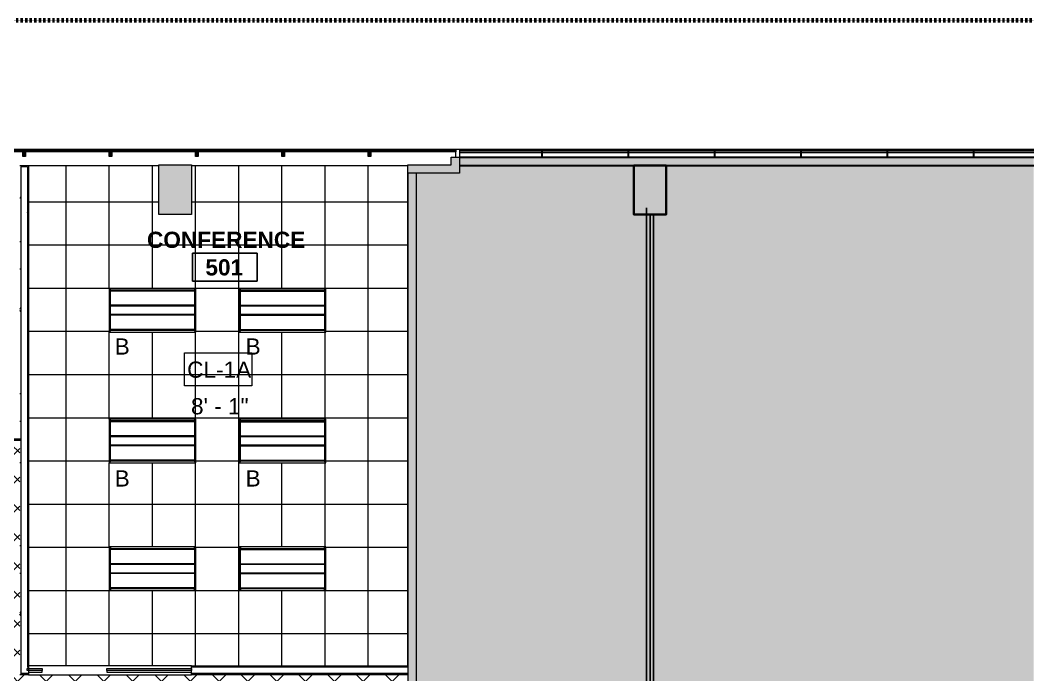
# Model space of a CAD drawing. Header units: inches. Extents: x -1199 to 741, y -709 to 788.
# Drawn here: x 178 to 741, y 404 to 768 of the extents above; entities that cross this region are included whole.
import ezdxf

# ---------------------------------------------------------------- set-up
doc = ezdxf.new("R2010")
doc.units = ezdxf.units.IN
doc.header["$MEASUREMENT"] = 0
doc.linetypes.add('IMPORT-bb$0$HIDDEN _2_', pattern=[0.09375, 0.0625, -0.03125])
doc.linetypes.add('IMPORT-dp$0$04', pattern=[0.5, 0.5, 0, 0, 0])
for name, color, linetype, lineweight in [('A-AREA-IDEN', 2, 'Continuous', 9), ('A-CLNG', 13, 'Continuous', 13), ('A-CLNG-IDEN', 151, 'Continuous', 9), ('A-CLNG-PATT', 13, 'Continuous', 13), ('A-DETL-GENF', 92, 'Continuous', 9), ('A-DETL-THIN', 151, 'Continuous', 9), ('A-GLAZ-CURT', 52, 'Continuous', 9), ('A-GLAZ-CWMG', 51, 'Continuous', 9), ('A-WALL', 113, 'Continuous', 13), ('A-WALL-PATT', 111, 'Continuous', 13), ('bb$0$A-BBASE', 250, 'Continuous', 30), ('dp$0$A-WALL-CL04', 7, 'IMPORT-dp$0$04', 9), ('dp$0$A-WALL-EXST', 7, 'Continuous', 9), ('E-LITE-EQPM', 33, 'Continuous', 9), ('E-LITE-EQPM-IDEN', 33, 'Continuous', 9), ('I-WALL', 2, 'Continuous', 9), ('S-COLS', 52, 'Continuous', 13)]:
    doc.layers.add(name, color=color, linetype=linetype, lineweight=lineweight)
doc.styles.add('Arial_1', font='arial.ttf', dxfattribs={"height": 9})
doc.styles.add('Swis721 Lt BT', font='swissl.ttf', dxfattribs={"height": 9})
doc.styles.add('Swis721 Lt BT_B', font='', dxfattribs={"height": 9})
doc.styles.get('Swis721 Lt BT_B').set_extended_font_data('Swis721 Lt BT', bold=True)
pattern_1 = [(0, (0, 0), (30.72, 7.68), [1.267, -21.773, 1.267, -21.773, -122.88]), (0, (0, 0), (30.72, 7.68), [-46.08, 1.267, -44.813, 1.267, -21.773, -53.76]), (0, (0, 0), (30.72, 7.68), [-115.2, 1.267, -14.093, 1.267, -37.133]), (120, (11.52, 3.84), (-22.011075, 22.7643), [1.267, -21.773, 1.267, -21.773, -122.88]), (120, (11.52, 3.84), (-22.011075, 22.7643), [-46.08, 1.267, -44.813, 1.267, -21.773, -53.76]), (120, (11.52, 3.84), (-22.011075, 22.7643), [-115.2, 1.267, -14.093, 1.267, -37.133]), (240, (15.36, 19.2), (-8.708925, -30.4443), [1.267, -21.773, 1.267, -21.773, -122.88]), (240, (15.36, 19.2), (-8.708925, -30.4443), [-46.08, 1.267, -44.813, 1.267, -21.773, -53.76]), (240, (15.36, 19.2), (-8.708925, -30.4443), [-115.2, 1.267, -14.093, 1.267, -37.133])]

# ---------------------------------------------------------------- blocks, each defined once
blk = doc.blocks.new('1951 Kidwell_Linked_dwg_bb-7240425-5TH FLOOR RCP')
at = {"layer": 'bb$0$A-BBASE'}
blk.add_hatch(color=256, dxfattribs=at).paths.add_polyline_path([(537, 660), (537, 687.25), (519, 687.25), (519, 660)], flags=0)
at = {"layer": 'bb$0$A-BBASE', "color": 10, "linetype": 'IMPORT-bb$0$HIDDEN _2_', "lineweight": 70}
blk.add_line((-62, 768), (741.36, 768), dxfattribs=at)
at = {"layer": 'bb$0$A-BBASE'}
for p, q in [((741.36, 696), (422, 696)), ((422, 694.75), (741.36, 694.75)), ((468, 692), (468, 696)), ((516, 692), (516, 696)), ((564, 692), (564, 696)), ((612, 692), (612, 696)), ((660, 692), (660, 696)), ((708, 692), (708, 696)), ((422, 692), (741.36, 692)), ((422, 687.25), (741.36, 687.25)), ((537, 687.25), (519, 687.25)), ((519, 687.25), (519, 660)), ((537, 660), (537, 687.25)), ((519, 660), (537, 660))]:
    blk.add_line(p, q, dxfattribs=at)
at = {"layer": 'bb$0$A-BBASE', "flags": 128}
blk.add_lwpolyline([(537, 687.25), (537, 660), (519, 660), (519, 687.25)], dxfattribs=at)
blk = doc.blocks.new('1951 Kidwell_Linked_dwg-6963106-5TH FLOOR RCP')
at = {"layer": 'bb$0$A-BBASE'}
blk.add_hatch(color=256, dxfattribs=at).paths.add_polyline_path([(537, 660), (537, 687.25), (519, 687.25), (519, 660)], flags=0)
at = {"layer": 'bb$0$A-BBASE', "color": 10, "linetype": 'IMPORT-bb$0$HIDDEN _2_', "lineweight": 70}
blk.add_line((-62, 768), (741.36, 768), dxfattribs=at)
at = {"layer": 'bb$0$A-BBASE'}
for p, q in [((422, 696), (741.36, 696)), ((422, 694.75), (741.36, 694.75)), ((468, 692), (468, 696)), ((516, 692), (516, 696)), ((564, 692), (564, 696)), ((612, 692), (612, 696)), ((660, 692), (660, 696)), ((708, 692), (708, 696)), ((422, 692), (741.36, 692)), ((422, 687.25), (741.36, 687.25)), ((537, 687.25), (519, 687.25)), ((519, 687.25), (519, 660)), ((537, 660), (537, 687.25)), ((519, 660), (537, 660))]:
    blk.add_line(p, q, dxfattribs=at)
at = {"layer": 'bb$0$A-BBASE', "flags": 128}
blk.add_lwpolyline([(537, 687.25), (537, 660), (519, 660), (519, 687.25)], dxfattribs=at)
at = {"layer": 'dp$0$A-WALL-CL04'}
for p, q in [((528.01, 659.78), (528.01, 344.78)), ((528.01, 344.78), (528.01, 659.78))]:
    blk.add_line(p, q, dxfattribs=at)
at = {"layer": 'dp$0$A-WALL-EXST'}
for p, q in [((526.01, 663.78), (526.01, 344.78)), ((526.01, 344.78), (526.01, 663.78)), ((530.01, 659.78), (530.01, 344.78)), ((530.01, 344.78), (530.01, 659.78))]:
    blk.add_line(p, q, dxfattribs=at)
blk.add_blockref('1951 Kidwell_Linked_dwg_bb-7240425-5TH FLOOR RCP', (0, 0))
blk = doc.blocks.new('Concrete-Rectangular-Column - 18 x 27-7059394-5TH FLOOR RCP')
at = {"layer": 'S-COLS', "lineweight": 9}
blk.add_hatch(color=7, dxfattribs=at).paths.add_polyline_path([(9, -13.75), (9, 13.75), (-9, 13.75), (-9, -13.75)], flags=0)
at = {"layer": 'S-COLS', "color": 8, "lineweight": 20}
for p, q in [((-9, 13.75), (9, 13.75)), ((-9, -13.75), (-9, 13.75)), ((9, 13.75), (9, -13.75)), ((9, -13.75), (-9, -13.75))]:
    blk.add_line(p, q, dxfattribs=at)
blk = doc.blocks.new('System Panel - Glazed-7347231-5TH FLOOR RCP')
at = {"layer": 'A-GLAZ-CURT', "lineweight": 13}
for p, q in [((-45.625, 0.75), (-45.625, 1.75)), ((-45.625, 1.75), (-37.375, 1.75)), ((-37.375, 0.75), (-45.625, 0.75)), ((-37.375, 1.75), (-37.375, 0.75)), ((-1.375, 0.75), (-1.375, 1.75)), ((-1.375, 1.75), (45.625, 1.75)), ((45.625, 0.75), (-1.375, 0.75)), ((45.625, 1.75), (45.625, 0.75))]:
    blk.add_line(p, q, dxfattribs=at)
blk = doc.blocks.new('Rectangular Mullion - 1_ Square-7325456-5TH FLOOR RCP')
at = {"layer": 'A-GLAZ-CWMG'}
for p, q in [((226, 406.75), (226, 405.75)), ((226, 405.75), (273, 405.75))]:
    blk.add_line(p, q, dxfattribs=at)
blk = doc.blocks.new('Rectangular Mullion - 1_ Square-7325457-5TH FLOOR RCP')
at = {"layer": 'A-GLAZ-CWMG'}
for p, q in [((182.4375, 405.75), (190, 405.75)), ((190, 405.75), (190, 406.75))]:
    blk.add_line(p, q, dxfattribs=at)
blk = doc.blocks.new('System Panel - Glazed-7347563-5TH FLOOR RCP')
at = {"layer": 'A-GLAZ-CURT'}
blk.add_hatch(color=7, dxfattribs=at).paths.add_polyline_path([(-24, 0.75), (24, 0.75), (24, 1.75), (-24, 1.75)], flags=0)
at = {"layer": 'A-GLAZ-CURT', "color": 8, "lineweight": 20}
for p, q in [((-24, 0.75), (-24, 1.75)), ((-24, 1.75), (24, 1.75)), ((24, 0.75), (-24, 0.75)), ((24, 1.75), (24, 0.75))]:
    blk.add_line(p, q, dxfattribs=at)
blk = doc.blocks.new('System Panel - Glazed-7354887-5TH FLOOR RCP')
at = {"layer": 'A-GLAZ-CURT'}
blk.add_hatch(color=7, dxfattribs=at).paths.add_polyline_path([(1.14, 0.75), (24.01, 0.75), (24.01, 1.75), (-24.01, 1.75), (-24.01, 0.75), (-2.61, 0.75)], flags=0)
at = {"layer": 'A-GLAZ-CURT', "color": 8, "lineweight": 20}
for p, q in [((-24.01, 0.75), (-24.01, 1.75)), ((-24.01, 1.75), (24.01, 1.75)), ((24.01, 0.75), (-24.01, 0.75)), ((24.01, 1.75), (24.01, 0.75))]:
    blk.add_line(p, q, dxfattribs=at)
blk = doc.blocks.new('Rectangular Mullion - 1_5_ x 2_5_ rectangular-7354297-5TH FLOOR RCP')
at = {"layer": 'A-GLAZ-CWMG'}
blk.add_hatch(color=7, dxfattribs=at).paths.add_polyline_path([(0, 1.75), (0.75, 1.75), (0.75, -0.75), (-0.75, -0.75), (-0.75, 1.75)], flags=0)
at = {"layer": 'A-GLAZ-CWMG', "color": 8, "lineweight": 20}
for p, q in [((0.75, 1.75), (-0.75, 1.75)), ((-0.75, 1.75), (-0.75, -0.75)), ((0.75, -0.75), (0.75, 1.75)), ((-0.75, -0.75), (0.75, -0.75))]:
    blk.add_line(p, q, dxfattribs=at)
blk = doc.blocks.new('System Panel - Glazed-7514559-5TH FLOOR RCP')
at = {"layer": 'A-GLAZ-CURT', "lineweight": 13}
for p, q in [((-63.125, 0.75), (-63.125, 1.75)), ((-63.125, 1.75), (63.125, 1.75)), ((63.125, 0.75), (-63.125, 0.75)), ((63.125, 1.75), (63.125, 0.75))]:
    blk.add_line(p, q, dxfattribs=at)
blk = doc.blocks.new('L-Recessed-Axis-Day-Acrylic - 2 x 4-V1-5TH FLOOR RCP')
at = {"layer": 'E-LITE-EQPM'}
for p, q in [((-23.34, 11.7), (-23.7, 11.7)), ((-23.7, 11.64), (-23.7, 11.7)), ((-23.7, 11.7), (-23.7, 11.64)), ((-23.7, -11.64), (-23.7, 11.64)), ((-23.34, 11.64), (-23.34, 11.7)), ((-23.34, 11.7), (-23.34, 11.64)), ((-23.34, 11.64), (-23.34, -11.64)), ((23.34, 11.28), (-23.34, 11.28)), ((23.7, 11.7), (23.34, 11.7)), ((23.34, 11.64), (23.34, 11.7)), ((23.34, 11.7), (23.34, 11.64)), ((23.34, -11.64), (23.34, 11.64)), ((23.7, 11.64), (23.7, 11.7)), ((23.7, 11.7), (23.7, 11.64)), ((23.7, 11.64), (23.7, -11.64)), ((-23.34, 11.19), (-23.34, 11.22)), ((-23.34, 10.99), (-23.34, 11.19)), ((-23.34, 10.97), (-23.34, 10.99)), ((-23.34, 10.66), (23.34, 10.66)), ((23.34, 11.22), (23.34, 11.19)), ((23.34, 11.19), (23.34, 10.99)), ((23.34, 10.99), (23.34, 10.97)), ((-23.34, 2.76), (23.34, 2.76)), ((-23.34, 2.47), (23.34, 2.47)), ((23.34, 2.44), (-23.34, 2.44)), ((-23.34, -2.44), (23.34, -2.44)), ((-23.34, -2.47), (23.34, -2.47)), ((-23.34, -2.76), (23.34, -2.76)), ((-23.34, -10.66), (23.34, -10.66)), ((-23.34, -10.99), (-23.34, -10.97)), ((-23.34, -11.19), (-23.34, -10.99)), ((-23.34, -11.22), (-23.34, -11.19)), ((23.34, -10.97), (23.34, -10.99)), ((23.34, -10.99), (23.34, -11.19)), ((23.34, -11.19), (23.34, -11.22)), ((-23.7, -11.64), (-23.7, -11.7)), ((-23.7, -11.7), (-23.7, -11.64)), ((-23.7, -11.7), (-23.34, -11.7)), ((-23.34, -11.28), (23.34, -11.28)), ((-23.34, -11.64), (-23.34, -11.7)), ((-23.34, -11.7), (-23.34, -11.64)), ((23.34, -11.64), (23.34, -11.7)), ((23.34, -11.7), (23.34, -11.64)), ((23.34, -11.7), (23.7, -11.7)), ((23.7, -11.64), (23.7, -11.7)), ((23.7, -11.7), (23.7, -11.64))]:
    blk.add_line(p, q, dxfattribs=at)
blk = doc.blocks.new('L-Recessed-Axis-Day-Acrylic - 2 x 4-V4-5TH FLOOR RCP')
at = {"layer": 'E-LITE-EQPM'}
for p, q in [((-23.34, 11.7), (-23.7, 11.7)), ((-23.7, 11.64), (-23.7, 11.7)), ((-23.7, 11.7), (-23.7, 11.64)), ((-23.7, -11.64), (-23.7, 11.64)), ((-23.34, 11.64), (-23.34, 11.7)), ((-23.34, 11.7), (-23.34, 11.64)), ((-23.34, 11.64), (-23.34, -11.64)), ((23.34, 11.28), (-23.34, 11.28)), ((23.7, 11.7), (23.34, 11.7)), ((23.34, 11.64), (23.34, 11.7)), ((23.34, 11.7), (23.34, 11.64)), ((23.34, -11.64), (23.34, 11.64)), ((23.7, 11.64), (23.7, 11.7)), ((23.7, 11.7), (23.7, 11.64)), ((23.7, 11.64), (23.7, -11.64)), ((-23.34, 11.19), (-23.34, 11.22)), ((-23.34, 10.99), (-23.34, 11.19)), ((-23.34, 10.97), (-23.34, 10.99)), ((-23.34, 10.66), (23.34, 10.66)), ((23.34, 11.22), (23.34, 11.19)), ((23.34, 11.19), (23.34, 10.99)), ((23.34, 10.99), (23.34, 10.97)), ((-23.34, 2.76), (23.34, 2.76)), ((-23.34, 2.47), (23.34, 2.47)), ((23.34, 2.44), (-23.34, 2.44)), ((-23.34, -2.44), (23.34, -2.44)), ((-23.34, -2.47), (23.34, -2.47)), ((-23.34, -2.76), (23.34, -2.76)), ((-23.34, -10.66), (23.34, -10.66)), ((-23.34, -10.99), (-23.34, -10.97)), ((-23.34, -11.19), (-23.34, -10.99)), ((-23.34, -11.22), (-23.34, -11.19)), ((23.34, -10.97), (23.34, -10.99)), ((23.34, -10.99), (23.34, -11.19)), ((23.34, -11.19), (23.34, -11.22)), ((-23.7, -11.64), (-23.7, -11.7)), ((-23.7, -11.7), (-23.7, -11.64)), ((-23.7, -11.7), (-23.34, -11.7)), ((-23.34, -11.28), (23.34, -11.28)), ((-23.34, -11.64), (-23.34, -11.7)), ((-23.34, -11.7), (-23.34, -11.64)), ((23.34, -11.64), (23.34, -11.7)), ((23.34, -11.7), (23.34, -11.64)), ((23.34, -11.7), (23.7, -11.7)), ((23.7, -11.64), (23.7, -11.7)), ((23.7, -11.7), (23.7, -11.64))]:
    blk.add_line(p, q, dxfattribs=at)
blk = doc.blocks.new('Room Tag - Room Name and Number-3379422-5TH FLOOR RCP')
at = {"layer": 'A-AREA-IDEN'}
for p, q in [((-0.1881, -0.1636), (-0.1881, -0.0018)), ((-0.1881, -0.0018), (0.1869, -0.0018)), ((0.1869, -0.0018), (-0.1881, -0.0018)), ((-0.1881, -0.0018), (-0.1881, -0.1636)), ((0.1869, -0.0018), (0.1869, -0.1636)), ((0.1869, -0.1636), (0.1869, -0.0018)), ((0.1869, -0.1636), (-0.1881, -0.1636)), ((-0.1881, -0.1636), (0.1869, -0.1636))]:
    blk.add_line(p, q, dxfattribs=at)

msp = doc.modelspace()

# ---------------------------------------------------------------- hatches: boundary and pattern name
at = {"layer": 'A-CLNG'}
h = msp.add_hatch(dxfattribs=at)
h.set_pattern_fill('FP_19', color=256, style=0, pattern_type=2)
h.set_pattern_definition([(45, (0, 0), (-8.01223, 8.01223), []), (135, (0, 0), (-8.01223, -8.01223), [])])
h.paths.add_polyline_path([(278.59, 168), (281.03, 168), (393, 279.97), (393, 404.31), (177.56, 404.31), (177.56, 532.22), (34.62, 532.22), (34.62, 532.16), (-4.63, 532.16), (-4.63, 532.22), (-18.37, 532.22), (-18.37, 532.16), (-57.62, 532.16), (-57.62, 532.22), (-272.41, 532.22), (-272.41, 474.75), (-94.25, 474.75), (-94.25, 470.75), (-224.85, 470.75), (-224.85, 469.38), (-272.41, 469.38), (-272.41, 364.53), (-242.49, 364.53), (-242.49, 331.75), (-210.48, 331.75), (-210.48, 332.5), (-171.23, 332.5), (-171.23, 331.75), (-162.55, 331.75), (-162.55, 332.5), (-123.3, 332.5), (-123.3, 331.75), (-93.56, 331.75), (-93.56, 210.62), (149.75, 210.62), (149.75, 268.31), (154.63, 268.31), (154.63, 210.62), (154.69, 210.6), (154.69, 206), (154.63, 206), (154.63, 168), (252.96, 168)], flags=0)
h.paths.add_polyline_path([(205.21, 204.16), (204.39, 204.27), (203.63, 204.58), (202.9, 205.19), (202.45, 205.81), (202.16, 206.54), (202.06, 207.31), (202.21, 208.23), (202.48, 208.89), (203.09, 209.62), (203.71, 210.07), (204.43, 210.36), (205.21, 210.46), (206.13, 210.31), (206.78, 210.04), (207.52, 209.43), (207.97, 208.81), (208.26, 208.07), (208.36, 207.31), (208.25, 206.5), (207.94, 205.74), (207.33, 205), (206.71, 204.55), (205.99, 204.26), (205.45, 204.19)], flags=0)
h.paths.add_polyline_path([(-294, 210.62), (-169.16, 210.62), (-169.16, 326.87), (-171.23, 326.87), (-171.23, 326.12), (-172.85, 326.12), (-172.85, 290.12), (-174.23, 290.12), (-174.23, 326.12), (-210.48, 326.12), (-210.48, 326.87), (-294, 326.87), (-294, 214.27)], flags=0)
h.paths.add_polyline_path([(301.21, 252.16), (300.39, 252.27), (299.63, 252.58), (298.9, 253.19), (298.45, 253.81), (298.16, 254.54), (298.06, 255.31), (298.21, 256.23), (298.48, 256.89), (299.09, 257.62), (299.71, 258.07), (300.43, 258.36), (301.21, 258.46), (302.13, 258.31), (302.78, 258.04), (303.52, 257.43), (303.97, 256.81), (304.26, 256.07), (304.36, 255.31), (304.25, 254.5), (303.94, 253.74), (303.33, 253), (302.71, 252.55), (301.99, 252.26), (301.45, 252.19)], flags=0)
h.paths.add_polyline_path([(-254.07, 258.67), (-254.43, 258.67), (-254.43, 281.95), (-254.07, 281.95), (-254.07, 281.59), (-207.39, 281.59), (-207.39, 281.95), (-207.03, 281.95), (-207.03, 258.67), (-207.39, 258.67), (-207.39, 259.03), (-254.07, 259.03)], flags=0)
h.paths.add_polyline_path([(124.88, 263.11), (124.06, 263.22), (123.23, 263.59), (122.57, 264.14), (122.12, 264.76), (121.83, 265.48), (121.72, 266.26), (121.88, 267.18), (122.15, 267.84), (122.75, 268.57), (123.38, 269.02), (124.1, 269.31), (124.88, 269.41), (125.8, 269.26), (126.45, 268.99), (127.18, 268.38), (127.63, 267.76), (127.93, 267.02), (128.03, 266.26), (127.92, 265.45), (127.6, 264.69), (127, 263.95), (126.38, 263.5), (125.65, 263.21), (125.12, 263.14)], flags=0)
h.paths.add_polyline_path([(28.88, 263.11), (28.06, 263.22), (27.3, 263.53), (26.57, 264.14), (26.12, 264.76), (25.83, 265.48), (25.72, 266.26), (25.88, 267.18), (26.15, 267.84), (26.75, 268.57), (27.38, 269.02), (28.1, 269.31), (28.88, 269.41), (29.8, 269.26), (30.45, 268.99), (31.18, 268.38), (31.65, 267.72), (31.93, 267.02), (32.03, 266.26), (31.92, 265.45), (31.6, 264.69), (31, 263.95), (30.38, 263.5), (29.65, 263.21), (29.12, 263.14)], flags=0)
h.paths.add_polyline_path([(-67.12, 263.11), (-67.94, 263.22), (-68.7, 263.53), (-69.43, 264.14), (-69.88, 264.76), (-70.17, 265.48), (-70.28, 266.26), (-70.12, 267.18), (-69.85, 267.84), (-69.25, 268.57), (-68.62, 269.02), (-67.9, 269.31), (-67.12, 269.41), (-66.2, 269.26), (-65.55, 268.99), (-64.82, 268.38), (-64.37, 267.76), (-64.07, 267.02), (-63.97, 266.26), (-64.08, 265.45), (-64.4, 264.69), (-65, 263.95), (-65.62, 263.5), (-66.35, 263.21), (-66.88, 263.14)], flags=0)
h.paths.add_polyline_path([(-227.81, 267.55), (-207.39, 267.55), (-207.39, 267.84), (-254.07, 267.84), (-254.07, 267.55), (-235.44, 267.55)], flags=0)
h.paths.add_polyline_path([(-207.39, 272.79), (-207.39, 273.07), (-254.07, 273.07), (-254.07, 272.79), (-208.33, 272.79)], flags=0)
h.paths.add_polyline_path([(205.21, 300.16), (204.39, 300.27), (203.63, 300.58), (202.9, 301.19), (202.45, 301.81), (202.16, 302.54), (202.06, 303.31), (202.21, 304.23), (202.48, 304.89), (203.09, 305.62), (203.71, 306.07), (204.43, 306.36), (205.21, 306.46), (206.13, 306.31), (206.78, 306.04), (207.52, 305.43), (207.97, 304.81), (208.26, 304.07), (208.36, 303.31), (208.25, 302.5), (207.94, 301.74), (207.33, 301), (206.71, 300.55), (205.99, 300.26), (205.45, 300.19)], flags=0)
h.paths.add_polyline_path([(-65, 315.16), (-65.82, 315.27), (-66.58, 315.58), (-67.31, 316.19), (-67.76, 316.81), (-68.05, 317.54), (-68.15, 318.31), (-67.99, 319.27), (-67.73, 319.89), (-67.12, 320.62), (-66.5, 321.07), (-65.78, 321.36), (-65, 321.46), (-64.08, 321.31), (-63.42, 321.04), (-62.69, 320.43), (-62.24, 319.81), (-61.95, 319.07), (-61.85, 318.31), (-61.96, 317.5), (-62.27, 316.74), (-62.88, 316), (-63.5, 315.55), (-64.22, 315.26), (-64.76, 315.19)], flags=0)
h.paths.add_polyline_path([(124.88, 319.16), (124.06, 319.27), (123.3, 319.58), (122.57, 320.19), (122.12, 320.81), (121.83, 321.54), (121.72, 322.31), (121.88, 323.23), (122.15, 323.89), (122.75, 324.62), (123.38, 325.07), (124.1, 325.36), (124.88, 325.46), (125.8, 325.31), (126.45, 325.04), (127.18, 324.43), (127.63, 323.81), (127.93, 323.07), (128.03, 322.31), (127.92, 321.5), (127.6, 320.74), (127, 320), (126.38, 319.55), (125.65, 319.26), (125.12, 319.19)], flags=0)
h.paths.add_polyline_path([(28.88, 319.16), (28.06, 319.27), (27.3, 319.58), (26.57, 320.19), (26.12, 320.81), (25.83, 321.54), (25.72, 322.31), (25.88, 323.23), (26.15, 323.89), (26.75, 324.62), (27.38, 325.07), (28.1, 325.36), (28.88, 325.46), (29.8, 325.31), (30.45, 325.04), (31.18, 324.43), (31.65, 323.77), (31.93, 323.07), (32.03, 322.31), (31.92, 321.5), (31.6, 320.74), (31, 320), (30.38, 319.55), (29.65, 319.26), (29.12, 319.19)], flags=0)
h.paths.add_polyline_path([(273, 327), (255, 327), (255, 345), (273, 345)], flags=0)
h.paths.add_polyline_path([(8.76, 327), (-9, 327), (-9, 340.12), (-34.25, 340.12), (-34.25, 345), (91.13, 345), (91.13, 340.12), (9, 340.12), (9, 327)], flags=0)
h.paths.add_polyline_path([(297.4, 336.75), (285.19, 336.75), (285.19, 338.5), (382.19, 338.5), (382.19, 336.75), (375.06, 336.75)], flags=0)
h.paths.add_polyline_path([(205.63, 367.16), (204.81, 367.27), (204.05, 367.58), (203.32, 368.19), (202.87, 368.81), (202.58, 369.54), (202.47, 370.31), (202.63, 371.23), (202.9, 371.89), (203.5, 372.62), (204.13, 373.07), (204.85, 373.36), (205.63, 373.46), (206.55, 373.31), (207.2, 373.04), (207.93, 372.43), (208.38, 371.81), (208.68, 371.07), (208.78, 370.31), (208.67, 369.5), (208.35, 368.74), (207.75, 368), (207.13, 367.55), (206.4, 367.26), (205.87, 367.19)], flags=0)
h.paths.add_polyline_path([(124.88, 367.16), (124.06, 367.27), (123.23, 367.64), (122.57, 368.19), (122.12, 368.81), (121.83, 369.54), (121.72, 370.31), (121.88, 371.23), (122.15, 371.89), (122.75, 372.62), (123.38, 373.07), (124.1, 373.36), (124.88, 373.46), (125.8, 373.31), (126.45, 373.04), (127.18, 372.43), (127.63, 371.81), (127.93, 371.07), (128.03, 370.31), (127.92, 369.5), (127.6, 368.74), (127, 368), (126.38, 367.55), (125.65, 367.26), (125.12, 367.19)], flags=0)
h.paths.add_polyline_path([(28.88, 367.16), (28.06, 367.27), (27.3, 367.58), (26.57, 368.19), (26.12, 368.81), (25.83, 369.54), (25.72, 370.31), (25.88, 371.23), (26.15, 371.89), (26.75, 372.62), (27.38, 373.07), (28.1, 373.36), (28.88, 373.46), (29.8, 373.31), (30.45, 373.04), (31.18, 372.43), (31.63, 371.81), (31.93, 371.07), (32.03, 370.31), (31.92, 369.5), (31.6, 368.74), (31, 368), (30.38, 367.55), (29.65, 367.26), (29.12, 367.19)], flags=0)
h.paths.add_polyline_path([(-67.12, 367.16), (-67.94, 367.27), (-68.7, 367.58), (-69.43, 368.19), (-69.88, 368.81), (-70.17, 369.54), (-70.28, 370.31), (-70.12, 371.23), (-69.85, 371.89), (-69.25, 372.62), (-68.62, 373.07), (-67.9, 373.36), (-67.12, 373.46), (-66.2, 373.31), (-65.55, 373.04), (-64.82, 372.43), (-64.37, 371.81), (-64.07, 371.07), (-63.97, 370.31), (-64.08, 369.5), (-64.4, 368.74), (-65, 368), (-65.62, 367.55), (-66.35, 367.26), (-66.88, 367.19)], flags=0)
h.paths.add_polyline_path([(-163.13, 367.16), (-163.94, 367.27), (-164.7, 367.58), (-165.43, 368.19), (-165.88, 368.81), (-166.17, 369.54), (-166.28, 370.31), (-166.12, 371.23), (-165.85, 371.89), (-165.25, 372.62), (-164.62, 373.07), (-163.9, 373.36), (-163.13, 373.46), (-162.2, 373.31), (-161.55, 373.04), (-160.82, 372.43), (-160.37, 371.81), (-160.07, 371.07), (-159.97, 370.31), (-160.08, 369.5), (-160.4, 368.74), (-161, 368), (-161.63, 367.55), (-162.35, 367.26), (-162.88, 367.19)], flags=0)
h.paths.add_polyline_path([(-239.81, 387.06), (-240.62, 387.17), (-241.38, 387.49), (-242.12, 388.09), (-242.57, 388.72), (-242.85, 389.44), (-242.96, 390.22), (-242.81, 391.14), (-242.53, 391.79), (-241.93, 392.53), (-241.31, 392.98), (-240.58, 393.26), (-239.81, 393.37), (-238.89, 393.22), (-238.23, 392.94), (-237.5, 392.34), (-237.05, 391.72), (-236.76, 390.97), (-236.66, 390.22), (-236.76, 389.4), (-237.08, 388.64), (-237.69, 387.91), (-238.31, 387.46), (-239.03, 387.17), (-239.56, 387.1)], flags=0)
h.paths.add_polyline_path([(124.88, 432.8), (124.06, 432.91), (123.3, 433.22), (122.57, 433.83), (122.12, 434.45), (121.83, 435.18), (121.72, 435.95), (121.88, 436.87), (122.15, 437.53), (122.75, 438.26), (123.38, 438.71), (124.1, 439), (124.88, 439.1), (125.8, 438.95), (126.45, 438.68), (127.18, 438.07), (127.63, 437.45), (127.93, 436.71), (128.03, 435.95), (127.92, 435.14), (127.6, 434.38), (127, 433.64), (126.38, 433.19), (125.65, 432.9), (125.12, 432.83)], flags=0)
h.paths.add_polyline_path([(28.88, 432.8), (28.06, 432.91), (27.3, 433.22), (26.57, 433.83), (26.12, 434.45), (25.83, 435.18), (25.72, 435.95), (25.88, 436.87), (26.15, 437.53), (26.75, 438.26), (27.38, 438.71), (28.1, 439), (28.88, 439.1), (29.8, 438.95), (30.45, 438.68), (31.18, 438.07), (31.65, 437.41), (31.93, 436.71), (32.03, 435.95), (31.92, 435.14), (31.6, 434.38), (31, 433.64), (30.38, 433.19), (29.65, 432.9), (29.12, 432.83)], flags=0)
h.paths.add_polyline_path([(-67.12, 432.8), (-67.94, 432.91), (-68.7, 433.22), (-69.43, 433.83), (-69.88, 434.45), (-70.17, 435.18), (-70.28, 435.95), (-70.12, 436.87), (-69.85, 437.53), (-69.25, 438.26), (-68.62, 438.71), (-67.9, 439), (-67.12, 439.1), (-66.2, 438.95), (-65.55, 438.68), (-64.82, 438.07), (-64.37, 437.45), (-64.07, 436.71), (-63.97, 435.95), (-64.08, 435.14), (-64.4, 434.38), (-65, 433.64), (-65.62, 433.19), (-66.35, 432.9), (-66.88, 432.83)], flags=0)
h.paths.add_polyline_path([(-163.13, 432.8), (-163.94, 432.91), (-164.7, 433.22), (-165.43, 433.83), (-165.88, 434.45), (-166.17, 435.18), (-166.28, 435.95), (-166.12, 436.87), (-165.85, 437.53), (-165.25, 438.26), (-164.62, 438.71), (-163.9, 439), (-163.13, 439.1), (-162.2, 438.95), (-161.55, 438.68), (-160.82, 438.07), (-160.37, 437.45), (-160.07, 436.71), (-159.97, 435.95), (-160.08, 435.14), (-160.4, 434.38), (-161, 433.64), (-161.63, 433.19), (-162.35, 432.9), (-162.88, 432.83)], flags=0)
h.paths.add_polyline_path([(-239.81, 432.8), (-240.62, 432.91), (-241.38, 433.22), (-242.12, 433.83), (-242.57, 434.45), (-242.85, 435.18), (-242.96, 435.95), (-242.81, 436.87), (-242.53, 437.53), (-241.93, 438.26), (-241.31, 438.71), (-240.58, 439), (-239.81, 439.1), (-238.89, 438.95), (-238.23, 438.68), (-237.5, 438.07), (-237.05, 437.45), (-236.76, 436.71), (-236.66, 435.95), (-236.76, 435.14), (-237.08, 434.38), (-237.69, 433.64), (-238.31, 433.19), (-239.03, 432.9), (-239.56, 432.83)], flags=0)
h.paths.add_polyline_path([(124.88, 498.8), (124.06, 498.91), (123.23, 499.28), (122.57, 499.83), (122.12, 500.45), (121.83, 501.18), (121.72, 501.95), (121.88, 502.87), (122.15, 503.53), (122.75, 504.26), (123.38, 504.71), (124.1, 505), (124.88, 505.1), (125.8, 504.95), (126.45, 504.68), (127.18, 504.07), (127.63, 503.45), (127.93, 502.71), (128.03, 501.95), (127.92, 501.14), (127.6, 500.38), (127, 499.64), (126.38, 499.19), (125.65, 498.9), (125.12, 498.83)], flags=0)
h.paths.add_polyline_path([(28.88, 498.8), (28.06, 498.91), (27.3, 499.22), (26.57, 499.83), (26.12, 500.45), (25.83, 501.18), (25.72, 501.95), (25.88, 502.87), (26.15, 503.53), (26.75, 504.26), (27.38, 504.71), (28.1, 505), (28.88, 505.1), (29.8, 504.95), (30.45, 504.68), (31.18, 504.07), (31.65, 503.41), (31.93, 502.71), (32.03, 501.95), (31.92, 501.14), (31.6, 500.38), (31, 499.64), (30.38, 499.19), (29.65, 498.9), (29.12, 498.83)], flags=0)
h.paths.add_polyline_path([(-163.13, 498.8), (-163.94, 498.91), (-164.7, 499.22), (-165.43, 499.83), (-165.88, 500.45), (-166.17, 501.18), (-166.28, 501.95), (-166.12, 502.87), (-165.85, 503.53), (-165.25, 504.26), (-164.62, 504.71), (-163.9, 505), (-163.13, 505.1), (-162.2, 504.95), (-161.55, 504.68), (-160.82, 504.07), (-160.37, 503.45), (-160.07, 502.71), (-159.97, 501.95), (-160.08, 501.14), (-160.4, 500.38), (-161, 499.64), (-161.63, 499.19), (-162.35, 498.9), (-162.88, 498.83)], flags=0)
h.paths.add_polyline_path([(-259.12, 498.8), (-259.94, 498.91), (-260.7, 499.22), (-261.43, 499.83), (-261.88, 500.45), (-262.17, 501.18), (-262.28, 501.95), (-262.12, 502.87), (-261.85, 503.53), (-261.25, 504.26), (-260.62, 504.71), (-259.9, 505), (-259.12, 505.1), (-258.2, 504.95), (-257.55, 504.68), (-256.82, 504.07), (-256.37, 503.45), (-256.07, 502.71), (-255.97, 501.95), (-256.08, 501.14), (-256.4, 500.38), (-257, 499.64), (-257.62, 499.19), (-258.35, 498.9), (-258.88, 498.83)], flags=0)
h.paths.add_polyline_path([(-67.12, 499.8), (-67.94, 499.91), (-68.7, 500.22), (-69.43, 500.83), (-69.88, 501.45), (-70.17, 502.18), (-70.28, 502.95), (-70.12, 503.87), (-69.85, 504.53), (-69.25, 505.26), (-68.62, 505.71), (-67.9, 506), (-67.12, 506.1), (-66.2, 505.95), (-65.55, 505.68), (-64.82, 505.07), (-64.37, 504.45), (-64.07, 503.71), (-63.97, 502.95), (-64.08, 502.14), (-64.4, 501.38), (-65, 500.64), (-65.62, 500.19), (-66.35, 499.9), (-66.88, 499.83)], flags=0)
at = {"layer": 'A-CLNG-PATT'}
h = msp.add_hatch(dxfattribs=at)
h.set_pattern_fill('FP_13', color=256, style=0, pattern_type=2)
h.set_pattern_definition([(270, (299.375, 547.125), (-24, -1e-15), []), (180, (299.375, 547.125), (3e-15, 24), [])])
h.paths.add_polyline_path([(393, 409.19), (393.38, 409.19), (393.38, 687.25), (273, 687.25), (273, 660.13), (255, 660.13), (255, 687.25), (182.44, 687.25), (182.44, 409.19), (392.66, 409.19)], flags=0)
h.paths.add_polyline_path([(299.58, 451.14), (299.58, 475.36), (347.79, 475.36), (347.79, 451.14), (306.38, 451.14)], flags=0)
h.paths.add_polyline_path([(268.22, 451.14), (227.27, 451.14), (227.27, 475.36), (275.48, 475.36), (275.48, 451.14)], flags=0)
h.paths.add_polyline_path([(314.01, 522.14), (299.58, 522.14), (299.58, 546.36), (347.79, 546.36), (347.79, 522.14), (344.53, 522.14)], flags=0)
h.paths.add_polyline_path([(227.27, 522.14), (227.27, 546.36), (275.48, 546.36), (275.48, 522.14), (252.96, 522.14)], flags=0)
h.paths.add_polyline_path([(347.79, 594.76), (299.58, 594.76), (299.58, 618.97), (347.79, 618.97), (347.79, 598.86)], flags=0)
h.paths.add_polyline_path([(227.27, 594.76), (227.27, 618.97), (275.48, 618.97), (275.48, 594.76), (230.06, 594.76)], flags=0)
at = {"layer": 'A-DETL-GENF'}
h = msp.add_hatch(color=9, dxfattribs=at)
h.paths.add_polyline_path([(741.36, -351.25), (741.36, 130), (702, 130), (702, -156), (642, -156), (642, -351.25), (702, -351.25)], flags=0)
h.paths.add_polyline_path([(504.38, 168), (642, 168), (642, 190), (741.36, 190), (741.36, 692), (422, 692), (422, 683), (398, 683), (398, 278.43), (394.86, 275.29), (497.16, 175.08)], flags=0)
at = {"layer": 'A-WALL-PATT', "lineweight": 9}
for points in [[(393.38, 280.34), (398, 284.97), (398, 687.62), (393.38, 687.62), (393.38, 284.97)], [(417.37, 683), (417.37, 687.62), (398, 687.62), (398, 683)], [(422, 683), (422, 692), (417.37, 692), (417.37, 683)]]:
    msp.add_hatch(color=7, dxfattribs=at).paths.add_polyline_path(points, flags=0)
h = msp.add_hatch(dxfattribs=at)
h.set_pattern_fill('FP_1', color=256, style=0, pattern_type=2)
h.set_pattern_definition(pattern_1)
h.paths.add_polyline_path([(177.56, 404.31), (178.19, 404.31), (178.19, 686.62), (181.81, 686.62), (181.81, 687.25), (177.56, 687.25), (177.56, 406.08)], flags=0)
h = msp.add_hatch(dxfattribs=at)
h.set_pattern_fill('FP_1', color=256, style=0, pattern_type=2)
h.set_pattern_definition(pattern_1)
h.paths.add_polyline_path([(182.44, 408.56), (182.44, 687.25), (181.81, 687.25), (181.81, 408.56)], flags=0)
h = msp.add_hatch(dxfattribs=at)
h.set_pattern_fill('FP_1', color=256, style=0, pattern_type=2)
h.set_pattern_definition(pattern_1)
h.paths.add_polyline_path([(393.36, 408.56), (393.38, 408.56), (393.38, 409.19), (273, 409.19), (273, 408.56), (393, 408.56)], flags=0)
h = msp.add_hatch(dxfattribs=at)
h.set_pattern_fill('FP_1', color=256, style=0, pattern_type=2)
h.set_pattern_definition(pattern_1)
h.paths.add_polyline_path([(382.19, 404.31), (393.38, 404.31), (393.38, 404.94), (273, 404.94), (273, 404.31), (375.06, 404.31)], flags=0)
h.paths.add_polyline_path([(181.81, 404.31), (182.44, 404.31), (182.44, 404.94), (178.19, 404.94), (178.19, 404.31), (181.02, 404.31)], flags=0)

# ---------------------------------------------------------------- linework, layer by layer
at = {"layer": 'A-CLNG'}
for p, q in [((182.44, 687.25), (255, 687.25)), ((273, 687.25), (393.38, 687.25)), ((275.48, 618.97), (227.27, 618.97)), ((227.27, 618.97), (227.27, 594.76)), ((275.48, 594.76), (275.48, 618.97)), ((347.79, 618.97), (299.58, 618.97)), ((299.58, 618.97), (299.58, 594.76)), ((347.79, 594.76), (347.79, 618.97)), ((227.27, 594.76), (275.48, 594.76)), ((299.58, 594.76), (347.79, 594.76)), ((275.48, 546.36), (227.27, 546.36)), ((227.27, 546.36), (227.27, 522.14)), ((275.48, 522.14), (275.48, 546.36)), ((347.79, 546.36), (299.58, 546.36)), ((299.58, 546.36), (299.58, 522.14)), ((347.79, 522.14), (347.79, 546.36)), ((227.27, 522.14), (275.48, 522.14)), ((299.58, 522.14), (347.79, 522.14)), ((275.48, 475.36), (227.27, 475.36)), ((227.27, 475.36), (227.27, 451.14)), ((275.48, 451.14), (275.48, 475.36)), ((347.79, 475.36), (299.58, 475.36)), ((299.58, 475.36), (299.58, 451.14)), ((347.79, 451.14), (347.79, 475.36)), ((227.27, 451.14), (275.48, 451.14)), ((299.58, 451.14), (347.79, 451.14))]:
    msp.add_line(p, q, dxfattribs=at)
at = {"layer": 'A-CLNG-IDEN', "flags": 128}
msp.add_lwpolyline([(269.17, 583.1), (306.68, 583.1), (306.68, 564.83), (269.17, 564.83)], close=True, dxfattribs=at)
at = {"layer": 'A-DETL-THIN'}
for p, q in [((741.36, 692), (422, 692)), ((422, 692), (422, 683)), ((393.38, 683), (393.38, 276.74)), ((422, 683), (393.38, 683))]:
    msp.add_line(p, q, dxfattribs=at)
at = {"layer": 'A-WALL', "lineweight": 9}
for p, q in [((422, 696.25), (10.1, 696.25)), ((420, 695.87), (420, 696.25)), ((420, 692), (420, 694.87)), ((422, 696.25), (422, 692))]:
    msp.add_line(p, q, dxfattribs=at)
at = {"layer": 'A-WALL', "color": 8, "lineweight": 20}
for p, q in [((393.38, 409.19), (393.38, 687.62)), ((393.38, 687.62), (417.37, 687.62)), ((417.37, 687.62), (417.37, 692)), ((417.37, 692), (422, 692)), ((422, 692), (422, 683)), ((398, 683), (398, 278.43)), ((422, 683), (398, 683))]:
    msp.add_line(p, q, dxfattribs=at)
at = {"layer": 'A-WALL'}
for p, q in [((181.81, 686.62), (178.19, 686.62)), ((178.19, 686.62), (178.19, 404.94)), ((181.81, 686.62), (181.81, 408.56)), ((181.81, 408.56), (182.44, 408.56)), ((393.38, 408.56), (273, 408.56)), ((393.38, 409.19), (393.38, 404.31)), ((182.44, 404.94), (178.19, 404.94)), ((393.38, 404.94), (273, 404.94))]:
    msp.add_line(p, q, dxfattribs=at)
at = {"layer": 'I-WALL', "lineweight": 13}
for p, q in [((177.56, 687.25), (182.44, 687.25)), ((182.44, 687.25), (182.44, 404.31)), ((273, 409.19), (393.38, 409.19)), ((273, 404.31), (273, 409.19)), ((182.44, 404.31), (177.56, 404.31)), ((393.38, 404.31), (273, 404.31))]:
    msp.add_line(p, q, dxfattribs=at)
at = {"layer": 'I-WALL'}
for p, q in [((273, 409.19), (182.44, 409.19)), ((178.19, 404.94), (178.19, 404.31)), ((182.44, 404.31), (273, 404.31))]:
    msp.add_line(p, q, dxfattribs=at)

# ---------------------------------------------------------------- block references
at = {"layer": 'A-AREA-IDEN', "xscale": 95.99999999999994, "yscale": 95.99999999999994, "zscale": 95.99999999999994}
msp.add_blockref('Room Tag - Room Name and Number-3379422-5TH FLOOR RCP', (291.69, 638.79), dxfattribs=at)
at = {"layer": 'A-GLAZ-CURT'}
for name, p in [('System Panel - Glazed-7347563-5TH FLOOR RCP', (155.98, 694.12)), ('System Panel - Glazed-7347563-5TH FLOOR RCP', (203.98, 694.12)), ('System Panel - Glazed-7347563-5TH FLOOR RCP', (251.98, 694.12)), ('System Panel - Glazed-7347563-5TH FLOOR RCP', (299.98, 694.12)), ('System Panel - Glazed-7347563-5TH FLOOR RCP', (347.98, 694.12)), ('System Panel - Glazed-7354887-5TH FLOOR RCP', (395.99, 694.12)), ('System Panel - Glazed-7514559-5TH FLOOR RCP', (115.12, 533.66)), ('System Panel - Glazed-7347231-5TH FLOOR RCP', (227.37, 406))]:
    msp.add_blockref(name, p, dxfattribs=at)
at = {"layer": 'A-GLAZ-CWMG', "extrusion": (0, 0, -1), "rotation": 180}
for p in [(-179.98, 694.12), (-227.98, 694.12), (-275.98, 694.12), (-323.98, 694.12), (-371.98, 694.12)]:
    msp.add_blockref('Rectangular Mullion - 1_5_ x 2_5_ rectangular-7354297-5TH FLOOR RCP', p, dxfattribs=at)
at = {"layer": 'A-GLAZ-CWMG'}
for name in ['Rectangular Mullion - 1_ Square-7325457-5TH FLOOR RCP', 'Rectangular Mullion - 1_ Square-7325456-5TH FLOOR RCP']:
    msp.add_blockref(name, (0, 0), dxfattribs=at)
at = {"layer": 'dp$0$A-WALL-EXST', "color": 250, "lineweight": 30}
msp.add_blockref('1951 Kidwell_Linked_dwg-6963106-5TH FLOOR RCP', (0, 0), dxfattribs=at)
at = {"layer": 'E-LITE-EQPM', "extrusion": (0, 0, -1)}
for name, p in [('L-Recessed-Axis-Day-Acrylic - 2 x 4-V1-5TH FLOOR RCP', (-251.38, 606.86)), ('L-Recessed-Axis-Day-Acrylic - 2 x 4-V1-5TH FLOOR RCP', (-251.38, 534.25)), ('L-Recessed-Axis-Day-Acrylic - 2 x 4-V4-5TH FLOOR RCP', (-251.38, 463.25))]:
    msp.add_blockref(name, p, dxfattribs=at)
at = {"layer": 'E-LITE-EQPM', "extrusion": (0, 0, -1), "rotation": 180}
for p in [(-323.69, 606.86), (-323.69, 534.25), (-323.69, 463.25)]:
    msp.add_blockref('L-Recessed-Axis-Day-Acrylic - 2 x 4-V1-5TH FLOOR RCP', p, dxfattribs=at)
at = {"layer": 'S-COLS', "lineweight": 9}
msp.add_blockref('Concrete-Rectangular-Column - 18 x 27-7059394-5TH FLOOR RCP', (264, 673.88), dxfattribs=at)

# ---------------------------------------------------------------- texts
at = {"layer": 'A-AREA-IDEN', "char_height": 9, "attachment_point": 1, "style": 'Swis721 Lt BT_B'}
for s, insert, width in [('CONFERENCE', (248.33, 650.51), 104.838), ('501', (280.8, 635.19), 25.452)]:
    msp.add_mtext(s, dxfattribs=dict(at, insert=insert, width=width))
at = {"layer": 'A-CLNG-IDEN', "char_height": 9, "attachment_point": 1, "style": 'Swis721 Lt BT'}
for s, insert, width in [('CL-1A', (270.67, 578.35), 41.511), ('8\' - 1"', (272.81, 558.02), 36.36)]:
    msp.add_mtext(s, dxfattribs=dict(at, insert=insert, width=width))
at = {"layer": 'E-LITE-EQPM-IDEN', "char_height": 9, "width": 10.302, "attachment_point": 1, "style": 'Arial_1'}
for insert in [(230.36, 591.23), (303.15, 591.23), (230.36, 517.9), (303.15, 517.9)]:
    msp.add_mtext('B', dxfattribs=dict(at, insert=insert))

doc.saveas('drawing.dxf')
